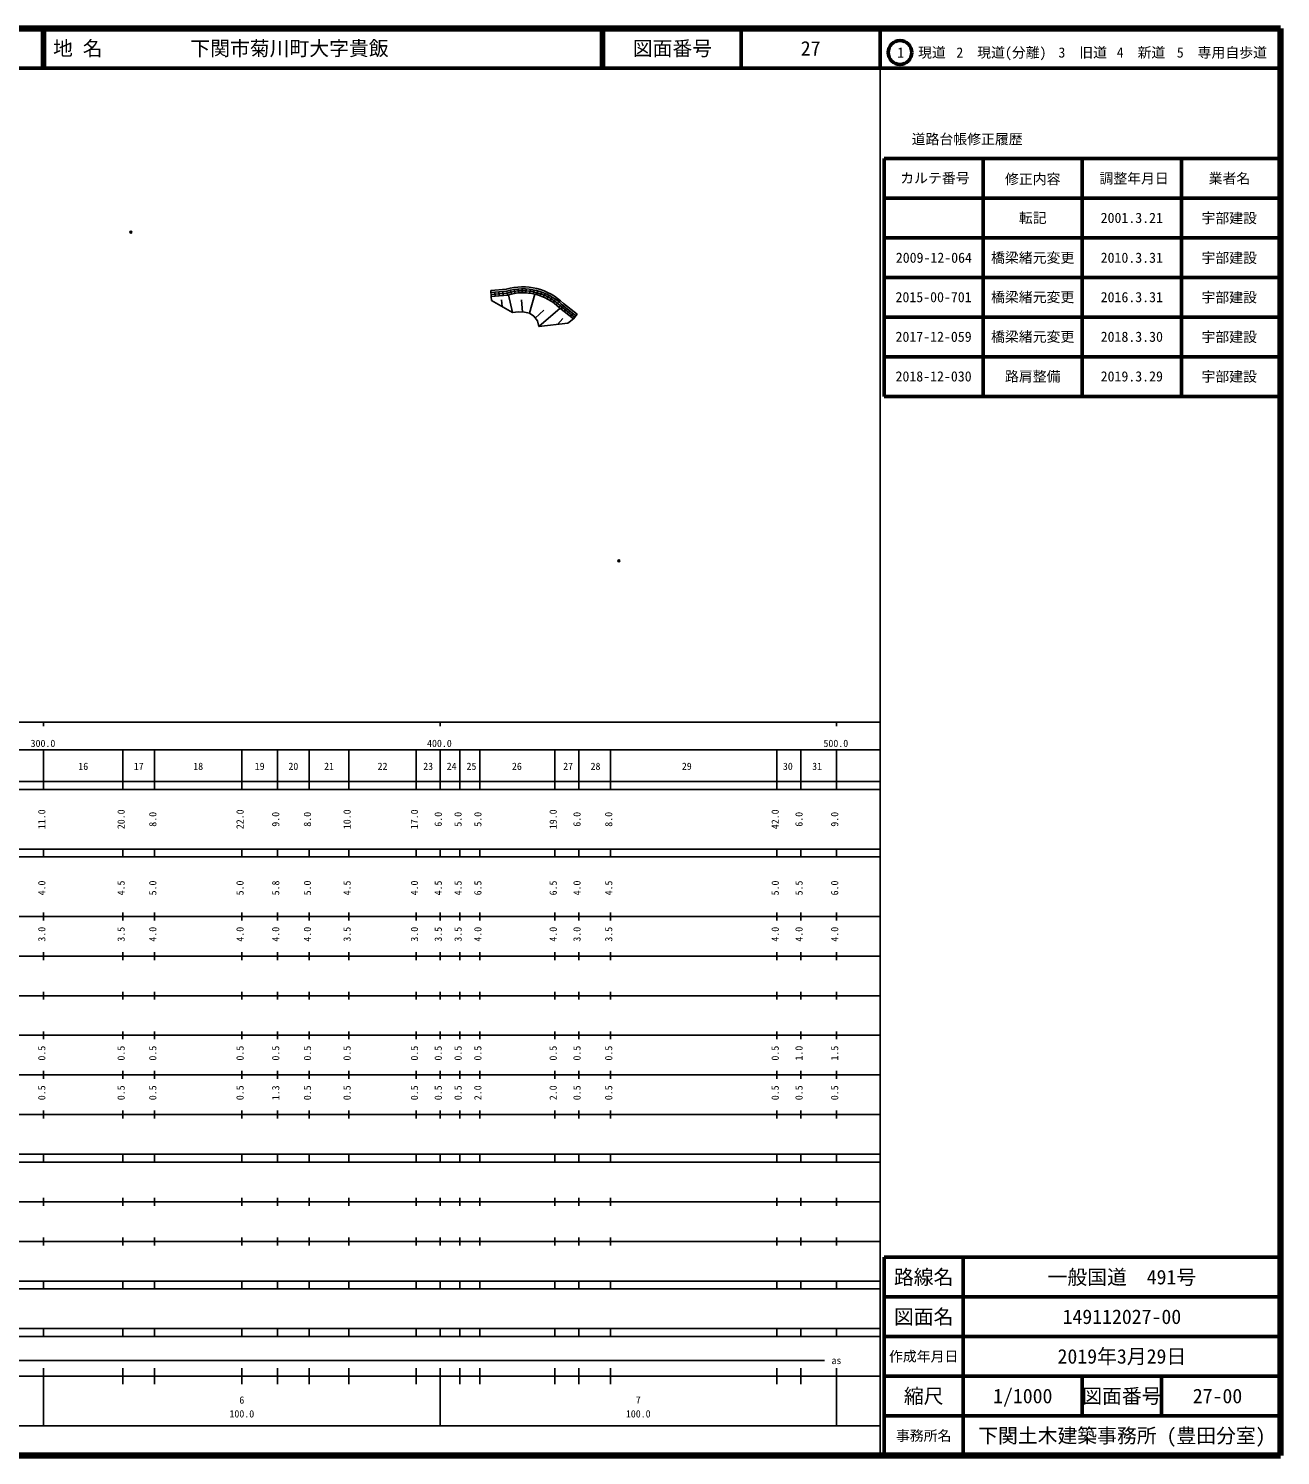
# Model space of a CAD drawing. Units: millimetres on the paper, with parts at other scales. Extents: x 40 to 680, y 20 to 380.
# Drawn here: x 364.2 to 680, y 20 to 380 of the extents above; entities that cross this region are included whole.
import ezdxf
from ezdxf.enums import TextEntityAlignment as Align

# ---------------------------------------------------------------- set-up
doc = ezdxf.new("R2010")
doc.units = ezdxf.units.MM
doc.header["$PDMODE"] = 32
doc.header["$PDSIZE"] = 0.5
for name, color, linetype, lineweight in [('M-BGD', 7, 'Continuous', 25), ('M-TTL', 2, 'Continuous', 140), ('M-TTL-BAND', 7, 'Continuous', 25), ('M-TTL-FRAM', 2, 'Continuous', 50), ('M-TTL-LINE', 7, 'Continuous', 50), ('M-TTL-TXT', 7, 'Continuous', 50)]:
    doc.layers.add(name, color=color, linetype=linetype, lineweight=lineweight)
doc.layers.add('M-OTRS', color=6, linetype='Continuous')
doc.styles.add('ＭＳ ゴシック', font='')
doc.styles.get('ＭＳ ゴシック').set_extended_font_data('MS Gothic')

msp = doc.modelspace()

# ---------------------------------------------------------------- linework, layer by layer
at = {"layer": 'M-BGD'}
for p, q in [((480.788, 313.882), (484.794, 314.257)), ((480.788, 313.882), (480.928, 312.389)), ((480.835, 313.384), (484.841, 313.759)), ((480.881, 312.886), (484.936, 313.266)), ((481.83, 313.477), (481.924, 312.482)), ((482.826, 313.57), (482.919, 312.575)), ((483.822, 313.664), (483.915, 312.668)), ((485.032, 312.772), (484.841, 313.759)), ((485.775, 314), (486.003, 313.026)), ((486.745, 314.18), (486.892, 313.191)), ((487.729, 314.293), (487.787, 313.294)), ((488.725, 314.337), (488.736, 313.337)), ((489.723, 314.311), (489.661, 313.313)), ((490.718, 314.215), (490.623, 313.219)), ((491.732, 314.044), (491.514, 313.068)), ((492.657, 313.821), (492.326, 312.875)), ((493.612, 313.519), (493.248, 312.588)), ((480.928, 312.389), (485.032, 312.772)), ((480.928, 312.389), (481.021, 311.393)), ((481.021, 311.393), (486.308, 308.352)), ((483.645, 309.884), (483.511, 311.549)), ((486.308, 308.352), (485.306, 312.852)), ((488.782, 308.476), (488.59, 311.581)), ((490.555, 308.16), (491.936, 312.974)), ((494.544, 313.152), (494.124, 312.244)), ((495.447, 312.719), (494.99, 311.83)), ((496.315, 312.226), (495.798, 311.37)), ((497.145, 311.674), (496.58, 310.849)), ((497.93, 311.069), (497.294, 310.297)), ((498.667, 310.414), (497.966, 309.705)), ((498.438, 309.934), (501.97, 307.138)), ((499.144, 310.012), (498.523, 309.228)), ((498.809, 310.278), (502.28, 307.53)), ((499.119, 310.67), (502.59, 307.922)), ((486.308, 308.352), (487.777, 308.508)), ((487.777, 308.508), (489.281, 308.46)), ((489.281, 308.46), (490.555, 308.16)), ((490.555, 308.16), (491.675, 307.441)), ((491.675, 307.441), (492.548, 306.276)), ((492.029, 306.968), (494.153, 308.961)), ((492.548, 306.276), (492.926, 304.824)), ((492.926, 304.824), (498.283, 309.419)), ((497.674, 305.358), (499.005, 306.826)), ((498.146, 309.527), (501.659, 306.746)), ((499.928, 309.392), (499.307, 308.608)), ((500.712, 308.771), (500.091, 307.987)), ((500.23, 305.646), (501.659, 306.746)), ((501.496, 308.15), (500.875, 307.366)), ((502.59, 307.922), (501.659, 306.746)), ((492.926, 304.824), (500.23, 305.646))]:
    msp.add_line(p, q, dxfattribs=at)
for radius, start, end in [(14.726, 45.6116, 106.40052), (14.226, 45.6116, 106.40052), (13.726, 45.6116, 106.60077), (13.226, 45.38783, 106.81231)]:
    msp.add_arc((488.857, 300.112), radius, start, end, dxfattribs=at)
at = {"layer": 'M-OTRS'}
for p in [(390.029, 328.643), (513.126, 245.676)]:
    msp.add_point(p, dxfattribs=at)
at = {"layer": 'M-TTL'}
for p, q in [((680, 380), (40, 380)), ((680, 20), (680, 380)), ((40, 20), (680, 20))]:
    msp.add_line(p, q, dxfattribs=at)
at = {"layer": 'M-TTL-BAND'}
for p, q in [((579, 20), (579, 370)), ((40, 205), (579, 205)), ((368, 205), (368, 204)), ((468, 205), (468, 204)), ((568, 205), (568, 204)), ((68, 198), (579, 198)), ((368, 188), (368, 198)), ((388, 188), (388, 198)), ((396, 188), (396, 198)), ((418, 188), (418, 198)), ((427, 188), (427, 198)), ((435, 188), (435, 198)), ((445, 188), (445, 198)), ((462, 188), (462, 198)), ((468, 188), (468, 198)), ((473, 188), (473, 198)), ((478, 188), (478, 198)), ((497, 188), (497, 198)), ((503, 188), (503, 198)), ((511, 188), (511, 198)), ((553, 188), (553, 198)), ((559, 188), (559, 198)), ((568, 188), (568, 198)), ((40, 190), (579, 190)), ((40, 188), (579, 188)), ((40, 173), (579, 173)), ((368, 171), (368, 173)), ((388, 171), (388, 173)), ((396, 171), (396, 173)), ((418, 171), (418, 173)), ((427, 171), (427, 173)), ((435, 171), (435, 173)), ((445, 171), (445, 173)), ((462, 171), (462, 173)), ((468, 171), (468, 173)), ((473, 171), (473, 173)), ((478, 171), (478, 173)), ((497, 171), (497, 173)), ((503, 171), (503, 173)), ((511, 171), (511, 173)), ((553, 171), (553, 173)), ((559, 171), (559, 173)), ((568, 171), (568, 173)), ((40, 171), (579, 171)), ((40, 156), (579, 156)), ((368, 155), (368, 157)), ((388, 155), (388, 157)), ((396, 155), (396, 157)), ((418, 155), (418, 157)), ((427, 155), (427, 157)), ((435, 155), (435, 157)), ((445, 155), (445, 157)), ((462, 155), (462, 157)), ((468, 155), (468, 157)), ((473, 155), (473, 157)), ((478, 155), (478, 157)), ((497, 155), (497, 157)), ((503, 155), (503, 157)), ((511, 155), (511, 157)), ((553, 155), (553, 157)), ((559, 155), (559, 157)), ((568, 155), (568, 157)), ((46, 146), (579, 146)), ((368, 145), (368, 147)), ((388, 145), (388, 147)), ((396, 145), (396, 147)), ((418, 145), (418, 147)), ((427, 145), (427, 147)), ((435, 145), (435, 147)), ((445, 145), (445, 147)), ((462, 145), (462, 147)), ((468, 145), (468, 147)), ((473, 145), (473, 147)), ((478, 145), (478, 147)), ((497, 145), (497, 147)), ((503, 145), (503, 147)), ((511, 145), (511, 147)), ((553, 145), (553, 147)), ((559, 145), (559, 147)), ((568, 145), (568, 147)), ((368, 135), (368, 137)), ((388, 135), (388, 137)), ((396, 135), (396, 137)), ((418, 135), (418, 137)), ((427, 135), (427, 137)), ((435, 135), (435, 137)), ((445, 135), (445, 137)), ((462, 135), (462, 137)), ((468, 135), (468, 137)), ((473, 135), (473, 137)), ((478, 135), (478, 137)), ((497, 135), (497, 137)), ((503, 135), (503, 137)), ((511, 135), (511, 137)), ((553, 135), (553, 137)), ((559, 135), (559, 137)), ((568, 135), (568, 137)), ((52, 136), (579, 136)), ((46, 126), (579, 126)), ((368, 125), (368, 127)), ((388, 125), (388, 127)), ((396, 125), (396, 127)), ((418, 125), (418, 127)), ((427, 125), (427, 127)), ((435, 125), (435, 127)), ((445, 125), (445, 127)), ((462, 125), (462, 127)), ((468, 125), (468, 127)), ((473, 125), (473, 127)), ((478, 125), (478, 127)), ((497, 125), (497, 127)), ((503, 125), (503, 127)), ((511, 125), (511, 127)), ((553, 125), (553, 127)), ((559, 125), (559, 127)), ((568, 125), (568, 127)), ((62.5, 116), (579, 116)), ((368, 115), (368, 117)), ((388, 115), (388, 117)), ((396, 115), (396, 117)), ((418, 115), (418, 117)), ((427, 115), (427, 117)), ((435, 115), (435, 117)), ((445, 115), (445, 117)), ((462, 115), (462, 117)), ((468, 115), (468, 117)), ((473, 115), (473, 117)), ((478, 115), (478, 117)), ((497, 115), (497, 117)), ((503, 115), (503, 117)), ((511, 115), (511, 117)), ((553, 115), (553, 117)), ((559, 115), (559, 117)), ((568, 115), (568, 117)), ((46, 106), (579, 106)), ((368, 105), (368, 107)), ((388, 105), (388, 107)), ((396, 105), (396, 107)), ((418, 105), (418, 107)), ((427, 105), (427, 107)), ((435, 105), (435, 107)), ((445, 105), (445, 107)), ((462, 105), (462, 107)), ((468, 105), (468, 107)), ((473, 105), (473, 107)), ((478, 105), (478, 107)), ((497, 105), (497, 107)), ((503, 105), (503, 107)), ((511, 105), (511, 107)), ((553, 105), (553, 107)), ((559, 105), (559, 107)), ((568, 105), (568, 107)), ((40, 96), (579, 96)), ((40, 94), (579, 94)), ((368, 94), (368, 96)), ((388, 94), (388, 96)), ((396, 94), (396, 96)), ((418, 94), (418, 96)), ((427, 94), (427, 96)), ((435, 94), (435, 96)), ((445, 94), (445, 96)), ((462, 94), (462, 96)), ((468, 94), (468, 96)), ((473, 94), (473, 96)), ((478, 94), (478, 96)), ((497, 94), (497, 96)), ((503, 94), (503, 96)), ((511, 94), (511, 96)), ((553, 94), (553, 96)), ((559, 94), (559, 96)), ((568, 94), (568, 96)), ((49, 84), (579, 84)), ((368, 83), (368, 85)), ((388, 83), (388, 85)), ((396, 83), (396, 85)), ((418, 83), (418, 85)), ((427, 83), (427, 85)), ((435, 83), (435, 85)), ((445, 83), (445, 85)), ((462, 83), (462, 85)), ((468, 83), (468, 85)), ((473, 83), (473, 85)), ((478, 83), (478, 85)), ((497, 83), (497, 85)), ((503, 83), (503, 85)), ((511, 83), (511, 85)), ((553, 83), (553, 85)), ((559, 83), (559, 85)), ((568, 83), (568, 85)), ((40, 74), (579, 74)), ((368, 73), (368, 75)), ((388, 73), (388, 75)), ((396, 73), (396, 75)), ((418, 73), (418, 75)), ((427, 73), (427, 75)), ((435, 73), (435, 75)), ((445, 73), (445, 75)), ((462, 73), (462, 75)), ((468, 73), (468, 75)), ((473, 73), (473, 75)), ((478, 73), (478, 75)), ((497, 73), (497, 75)), ((503, 73), (503, 75)), ((511, 73), (511, 75)), ((553, 73), (553, 75)), ((559, 73), (559, 75)), ((568, 73), (568, 75)), ((40, 64), (579, 64)), ((40, 62), (579, 62)), ((368, 62), (368, 64)), ((388, 62), (388, 64)), ((396, 62), (396, 64)), ((418, 62), (418, 64)), ((427, 62), (427, 64)), ((435, 62), (435, 64)), ((445, 62), (445, 64)), ((462, 62), (462, 64)), ((468, 62), (468, 64)), ((473, 62), (473, 64)), ((478, 62), (478, 64)), ((497, 62), (497, 64)), ((503, 62), (503, 64)), ((511, 62), (511, 64)), ((553, 62), (553, 64)), ((559, 62), (559, 64)), ((568, 62), (568, 64)), ((40, 52), (579, 52)), ((368, 50), (368, 52)), ((388, 50), (388, 52)), ((396, 50), (396, 52)), ((418, 50), (418, 52)), ((427, 50), (427, 52)), ((435, 50), (435, 52)), ((445, 50), (445, 52)), ((462, 50), (462, 52)), ((468, 50), (468, 52)), ((473, 50), (473, 52)), ((478, 50), (478, 52)), ((497, 50), (497, 52)), ((503, 50), (503, 52)), ((511, 50), (511, 52)), ((553, 50), (553, 52)), ((559, 50), (559, 52)), ((568, 50), (568, 52)), ((40, 50), (579, 50)), ((71, 44), (565, 44)), ((40, 40), (579, 40)), ((368, 27.5), (368, 42)), ((388, 38), (388, 42)), ((396, 38), (396, 42)), ((418, 38), (418, 42)), ((427, 38), (427, 42)), ((435, 38), (435, 42)), ((445, 38), (445, 42)), ((462, 38), (462, 42)), ((468, 27.5), (468, 42)), ((473, 38), (473, 42)), ((478, 38), (478, 42)), ((497, 38), (497, 42)), ((503, 38), (503, 42)), ((511, 38), (511, 42)), ((553, 38), (553, 42)), ((559, 38), (559, 42)), ((568, 27.5), (568, 42)), ((68, 27.5), (579, 27.5))]:
    msp.add_line(p, q, dxfattribs=at)
at = {"layer": 'M-TTL-FRAM'}
for p, q in [((580, 347.197), (580, 287.197)), ((580, 347.197), (680, 347.197)), ((580, 287.197), (680, 287.197)), ((680, 70), (580, 70)), ((580, 70), (580, 20))]:
    msp.add_line(p, q, dxfattribs=at)
at = {"layer": 'M-TTL-LINE'}
for p, q in [((367.75, 380), (367.75, 370)), ((368.25, 380), (368.25, 370)), ((508.747, 380), (508.747, 370)), ((509.247, 380), (509.247, 370)), ((543.997, 380), (543.997, 370)), ((579, 380), (579, 370)), ((40, 370), (680, 370)), ((605, 347.197), (605, 287.197)), ((630, 347.197), (630, 287.197)), ((655, 347.197), (655, 287.197)), ((580, 337.197), (680, 337.197)), ((580, 327.197), (680, 327.197)), ((580, 317.197), (680, 317.197)), ((580, 307.197), (680, 307.197)), ((580, 297.197), (680, 297.197)), ((600, 70), (600, 20)), ((680, 60), (580, 60)), ((680, 50), (580, 50)), ((680, 40), (580, 40)), ((630, 40), (630, 30)), ((650, 40), (650, 30)), ((680, 30), (580, 30))]:
    msp.add_line(p, q, dxfattribs=at)
at = {"layer": 'M-TTL-TXT'}
msp.add_circle((584.031, 373.958), 3, dxfattribs=at)

# ---------------------------------------------------------------- texts
at = {"layer": 'M-TTL-BAND', "style": 'ＭＳ ゴシック'}
for s, p in [('300.0', (367.844, 198.195)), ('400.0', (467.844, 198.195)), ('500.0', (567.844, 198.195)), ('16', (378, 192.405)), ('17', (392, 192.405)), ('18', (407, 192.405)), ('19', (422.5, 192.405)), ('20', (431, 192.405)), ('21', (440, 192.405)), ('22', (453.5, 192.405)), ('23', (465, 192.405)), ('24', (470.93, 192.405)), ('25', (475.934, 192.405)), ('26', (487.388, 192.405)), ('27', (500.301, 192.405)), ('28', (507.222, 192.405)), ('29', (530.248, 192.405)), ('30', (555.737, 192.405)), ('31', (563.112, 192.405)), ('as', (568, 42.5)), ('6', (418, 32.523)), ('7', (518, 32.523)), ('100.0', (418, 29.033)), ('100.0', (518, 29.033))]:
    msp.add_text(s, height=1.833, dxfattribs=at).set_placement(p, align=Align.BOTTOM_CENTER)
for s, p in [('11.0', (369, 180.5)), ('20.0', (389, 180.5)), ('8.0', (397, 180.5)), ('22.0', (419, 180.5)), ('9.0', (428, 180.5)), ('8.0', (436, 180.5)), ('10.0', (446, 180.5)), ('17.0', (463, 180.5)), ('6.0', (469, 180.5)), ('5.0', (474, 180.5)), ('5.0', (479, 180.5)), ('19.0', (498, 180.5)), ('6.0', (504, 180.5)), ('8.0', (512, 180.5)), ('42.0', (554, 180.5)), ('6.0', (560, 180.5)), ('9.0', (569, 180.5)), ('4.0', (369, 163.174)), ('4.5', (389, 163.174)), ('5.0', (397, 163.174)), ('5.0', (419, 163.174)), ('5.8', (428, 163.174)), ('5.0', (436, 163.174)), ('4.5', (446, 163.174)), ('4.0', (463, 163.174)), ('4.5', (469, 163.174)), ('4.5', (474, 163.174)), ('6.5', (479, 163.174)), ('6.5', (498, 163.174)), ('4.0', (504, 163.174)), ('4.5', (512, 163.174)), ('5.0', (554, 163.174)), ('5.5', (560, 163.174)), ('6.0', (569, 163.174)), ('3.0', (369, 151.5)), ('3.5', (389, 151.5)), ('4.0', (397, 151.5)), ('4.0', (419, 151.5)), ('4.0', (428, 151.5)), ('4.0', (436, 151.5)), ('3.5', (446, 151.5)), ('3.0', (463, 151.5)), ('3.5', (469, 151.5)), ('3.5', (474, 151.5)), ('4.0', (479, 151.5)), ('4.0', (498, 151.5)), ('3.0', (504, 151.5)), ('3.5', (512, 151.5)), ('4.0', (554, 151.5)), ('4.0', (560, 151.5)), ('4.0', (569, 151.5)), ('0.5', (369, 121.5)), ('0.5', (389, 121.5)), ('0.5', (397, 121.5)), ('0.5', (419, 121.5)), ('0.5', (428, 121.5)), ('0.5', (436, 121.5)), ('0.5', (446, 121.5)), ('0.5', (463, 121.5)), ('0.5', (469, 121.5)), ('0.5', (474, 121.5)), ('0.5', (479, 121.5)), ('0.5', (498, 121.5)), ('0.5', (504, 121.5)), ('0.5', (512, 121.5)), ('0.5', (554, 121.5)), ('1.0', (560, 121.5)), ('1.5', (569, 121.5)), ('0.5', (369, 111.5)), ('0.5', (389, 111.5)), ('0.5', (397, 111.5)), ('0.5', (419, 111.5)), ('1.3', (428, 111.5)), ('0.5', (436, 111.5)), ('0.5', (446, 111.5)), ('0.5', (463, 111.5)), ('0.5', (469, 111.5)), ('0.5', (474, 111.5)), ('2.0', (479, 111.5)), ('2.0', (498, 111.5)), ('0.5', (504, 111.5)), ('0.5', (512, 111.5)), ('0.5', (554, 111.5)), ('0.5', (560, 111.5)), ('0.5', (569, 111.5))]:
    msp.add_text(s, height=1.833, rotation=90, dxfattribs=at).set_placement(p, align=Align.BOTTOM_CENTER)
at = {"layer": 'M-TTL-TXT', "style": 'ＭＳ ゴシック'}
for s, p in [('地 名', (370.38, 375)), ('下関市菊川町大字貴飯', (405.024, 375))]:
    msp.add_text(s, height=3.666, dxfattribs=at).set_placement(p, align=Align.MIDDLE_LEFT)
for s, height, p in [('図面番号', 3.666, (526.622, 375)), ('27', 3.666, (561.497, 375)), ('1\u3000現道', 2.566, (589.448, 373.958)), ('2\u3000現道(分離)', 2.566, (609.619, 373.958)), ('3\u3000旧道', 2.566, (630.121, 373.958)), ('4\u3000新道', 2.566, (644.824, 373.958)), ('5\u3000専用自歩道', 2.566, (665.228, 373.958)), ('道路台帳修正履歴', 2.566, (600.968, 352.113)), ('カルテ番号', 2.566, (592.839, 342.277)), ('修正内容', 2.566, (617.509, 342.023)), ('調整年月日', 2.566, (643.089, 342.197)), ('業者名', 2.566, (667.134, 342.197)), ('転記', 2.566, (617.5, 332.245)), ('2001.3.21', 2.566, (642.5, 332.245)), ('宇部建設', 2.566, (667.077, 332.189)), ('2009-12-064', 2.566, (592.574, 322.187)), ('橋梁緒元変更', 2.566, (617.5, 322.187)), ('2010.3.31', 2.566, (642.5, 322.187)), ('宇部建設', 2.566, (667.077, 322.131)), ('2015-00-701', 2.566, (592.5, 312.245)), ('橋梁緒元変更', 2.566, (617.5, 312.245)), ('2016.3.31', 2.566, (642.5, 312.245)), ('宇部建設', 2.566, (667.077, 312.189)), ('2017-12-059', 2.566, (592.5, 302.245)), ('橋梁緒元変更', 2.566, (617.5, 302.245)), ('2018.3.30', 2.566, (642.5, 302.245)), ('宇部建設', 2.566, (667.077, 302.189)), ('2018-12-030', 2.566, (592.5, 292.245)), ('路肩整備', 2.566, (617.5, 292.245)), ('2019.3.29', 2.566, (642.5, 292.245)), ('宇部建設', 2.566, (667.077, 292.189)), ('路線名', 3.666, (590, 65)), ('路線名', 3.666, (590, 65)), ('一般国道\u3000491号', 3.666, (640, 65)), ('図面名', 3.666, (590, 55)), ('図面名', 3.666, (590, 55)), ('149112027-00', 3.666, (640, 55)), ('2019年3月29日', 3.666, (640, 45)), ('作成年月日', 2.566, (590, 45)), ('作成年月日', 2.566, (590, 45)), ('縮尺', 3.666, (590, 35)), ('縮尺', 3.666, (590, 35)), ('1/1000', 3.666, (615, 35)), ('図面番号', 3.666, (640, 35)), ('図面番号', 3.666, (640, 35)), ('27-00', 3.666, (664.125, 35)), ('事務所名', 2.566, (590, 25)), ('事務所名', 2.566, (590, 25)), ('下関土木建築事務所 (豊田分室)', 3.666, (640, 25))]:
    msp.add_text(s, height=height, dxfattribs=at).set_placement(p, align=Align.MIDDLE_CENTER)

doc.saveas('drawing.dxf')
